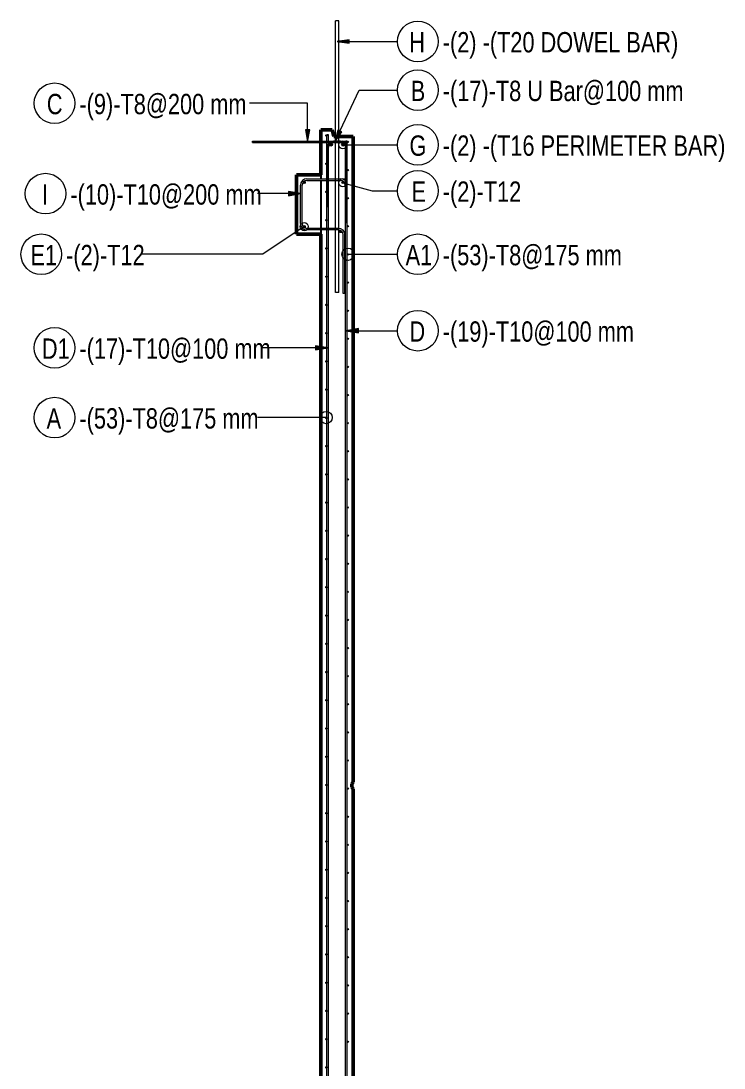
# Model space of a CAD drawing. Header units: millimetres. Extents: x -7141 to 5307, y -2677 to 10424.
# Drawn here: x 983 to 5307, y 1933 to 8370 of the extents above; entities that cross this region are included whole.
import ezdxf

# ---------------------------------------------------------------- set-up
doc = ezdxf.new("R2010")
doc.units = ezdxf.units.MM
for name, color, linetype, lineweight in [('A-WALL', 113, 'Continuous', 25), ('S-BEAM', 12, 'Continuous', 18), ('S-RBAR', 171, 'Continuous', 18), ('S-RBAR-IDEN', 171, 'Continuous', 9)]:
    doc.layers.add(name, color=color, linetype=linetype, lineweight=lineweight)
doc.styles.add('Nirmala UI Semilight', font='NirmalaS.ttf', dxfattribs={"width": 0.8, "height": 125})

# ---------------------------------------------------------------- blocks, each defined once
blk = doc.blocks.new('M_Rebar Tag_rfa MARK - DOT 1 MM-794228-Elevation Right 1')
at = {"layer": 'S-RBAR-IDEN'}
blk.add_circle((18532.4, -1343.3), 125, dxfattribs=at)
blk = doc.blocks.new('M_Rebar Tag_rfa Dimension - ARROW-793927-Elevation Right 1')
at = {"layer": 'S-RBAR-IDEN'}
blk.add_circle((18532.4, -1674.6), 125, dxfattribs=at)
blk = doc.blocks.new('M_Rebar Tag_rfa MARK - ARROW-794226-Elevation Right 1')
at = {"layer": 'S-RBAR-IDEN'}
blk.add_circle((18532.4, 8244), 125, dxfattribs=at)
blk = doc.blocks.new('M_Rebar Tag_rfa Dimension - DOT 1_5-793931-Elevation Right 1')
at = {"layer": 'S-RBAR-IDEN'}
blk.add_circle((18532.4, 6935.7), 125, dxfattribs=at)
blk = doc.blocks.new('M_Rebar Tag_rfa Dimension - DOT-793929-Elevation Right 1')
at = {"layer": 'S-RBAR-IDEN'}
blk.add_circle((16216.4, 6935.7), 125, dxfattribs=at)

msp = doc.modelspace()

# ---------------------------------------------------------------- hatches: boundary and pattern name
at = {"layer": 'S-RBAR'}
for points in [[(2861.2, 7662), (2865.2, 7666), (2861.2, 7670), (2857.2, 7666)], [(2893.8, 7601.7), (2899.4, 7609.3), (2893.8, 7616.9), (2884.9, 7614), (2884.9, 7604.6)], [(2966, 7601.7), (2971.5, 7609.3), (2966, 7616.9), (2957.1, 7614), (2957.1, 7604.6)], [(2993.2, 7622), (2997.2, 7626), (2993.2, 7630), (2989.2, 7626), (2991.8, 7623.4)], [(2861.2, 7488.4), (2865.2, 7492.4), (2861.2, 7496.4), (2857.2, 7492.4)], [(2993.2, 7449.2), (2997.2, 7453.2), (2993.2, 7457.2), (2989.2, 7453.2)], [(2725.9, 7371.6), (2731.9, 7377.6), (2725.9, 7383.6), (2719.9, 7377.6)], [(2963.5, 7371.6), (2969.5, 7377.6), (2963.5, 7383.6), (2957.5, 7377.6)], [(2861.2, 7314.8), (2865.2, 7318.8), (2861.2, 7322.8), (2857.2, 7318.8)], [(2993.2, 7276.3), (2997.2, 7280.3), (2993.2, 7284.3), (2989.2, 7280.3)], [(2861.2, 7141.2), (2865.2, 7145.2), (2861.2, 7149.2), (2857.2, 7145.2)], [(2725.9, 7099.5), (2731.9, 7105.5), (2725.9, 7111.5), (2719.9, 7105.5)], [(2949.5, 7068.8), (2955.5, 7074.8), (2949.5, 7080.8), (2943.5, 7074.8)], [(2993.2, 7103.5), (2997.2, 7107.5), (2993.2, 7111.5), (2989.2, 7107.5)], [(2861.2, 6967.6), (2865.2, 6971.6), (2861.2, 6975.6), (2857.2, 6971.6)], [(2993.2, 6930.7), (2997.2, 6934.7), (2993.2, 6938.7), (2989.2, 6934.7)], [(2861.2, 6794), (2865.2, 6798), (2861.2, 6802), (2857.2, 6798)], [(2993.2, 6757.9), (2997.2, 6761.9), (2993.2, 6765.9), (2989.2, 6761.9)], [(2861.2, 6620.4), (2865.2, 6624.4), (2861.2, 6628.4), (2857.2, 6624.4)], [(2993.2, 6585), (2997.2, 6589), (2993.2, 6593), (2989.2, 6589)], [(2861.2, 6446.8), (2865.2, 6450.8), (2861.2, 6454.8), (2857.2, 6450.8)], [(2993.2, 6412.2), (2997.2, 6416.2), (2993.2, 6420.2), (2989.2, 6416.2)], [(2861.2, 6273.2), (2865.2, 6277.2), (2861.2, 6281.2), (2857.2, 6277.2)], [(2993.2, 6239.4), (2997.2, 6243.4), (2993.2, 6247.4), (2989.2, 6243.4)], [(2861.2, 6099.6), (2865.2, 6103.6), (2861.2, 6107.6), (2857.2, 6103.6)], [(2993.2, 6066.6), (2997.2, 6070.6), (2993.2, 6074.6), (2989.2, 6070.6)], [(2861.2, 5926), (2865.2, 5930), (2861.2, 5934), (2857.2, 5930)], [(2993.2, 5893.7), (2997.2, 5897.7), (2993.2, 5901.7), (2989.2, 5897.7)], [(2861.2, 5752.4), (2865.2, 5756.4), (2861.2, 5760.4), (2857.2, 5756.4)], [(2993.2, 5720.9), (2997.2, 5724.9), (2993.2, 5728.9), (2989.2, 5724.9)], [(2861.2, 5578.8), (2865.2, 5582.8), (2861.2, 5586.8), (2857.2, 5582.8)], [(2993.2, 5548.1), (2997.2, 5552.1), (2993.2, 5556.1), (2989.2, 5552.1)], [(2861.2, 5405.2), (2865.2, 5409.2), (2861.2, 5413.2), (2857.2, 5409.2)], [(2993.2, 5375.2), (2997.2, 5379.2), (2993.2, 5383.2), (2989.2, 5379.2)], [(2861.2, 5231.7), (2865.2, 5235.7), (2861.2, 5239.7), (2857.2, 5235.7)], [(2993.2, 5202.4), (2997.2, 5206.4), (2993.2, 5210.4), (2989.2, 5206.4)], [(2861.2, 5058.1), (2865.2, 5062.1), (2861.2, 5066.1), (2857.2, 5062.1)], [(2993.2, 5029.6), (2997.2, 5033.6), (2993.2, 5037.6), (2989.2, 5033.6)], [(2861.2, 4884.5), (2865.2, 4888.5), (2861.2, 4892.5), (2857.2, 4888.5)], [(2993.2, 4856.8), (2997.2, 4860.8), (2993.2, 4864.8), (2989.2, 4860.8)], [(2861.2, 4710.9), (2865.2, 4714.9), (2861.2, 4718.9), (2857.2, 4714.9)], [(2993.2, 4683.9), (2997.2, 4687.9), (2993.2, 4691.9), (2989.2, 4687.9)], [(2861.2, 4537.3), (2865.2, 4541.3), (2861.2, 4545.3), (2857.2, 4541.3)], [(2993.2, 4511.1), (2997.2, 4515.1), (2993.2, 4519.1), (2989.2, 4515.1)], [(2861.2, 4363.7), (2865.2, 4367.7), (2861.2, 4371.7), (2857.2, 4367.7)], [(2993.2, 4338.3), (2997.2, 4342.3), (2993.2, 4346.3), (2989.2, 4342.3)], [(2861.2, 4190.1), (2865.2, 4194.1), (2861.2, 4198.1), (2857.2, 4194.1)], [(2993.2, 4165.5), (2997.2, 4169.5), (2993.2, 4173.5), (2989.2, 4169.5)], [(2861.2, 4016.5), (2865.2, 4020.5), (2861.2, 4024.5), (2857.2, 4020.5)], [(2993.2, 3992.6), (2997.2, 3996.6), (2993.2, 4000.6), (2989.2, 3996.6)], [(2861.2, 3842.9), (2865.2, 3846.9), (2861.2, 3850.9), (2857.2, 3846.9)], [(2993.2, 3819.8), (2997.2, 3823.8), (2993.2, 3827.8), (2989.2, 3823.8)], [(2861.2, 3669.3), (2865.2, 3673.3), (2861.2, 3677.3), (2857.2, 3673.3)], [(2993.2, 3647), (2997.2, 3651), (2993.2, 3655), (2989.2, 3651)], [(2861.2, 3495.7), (2865.2, 3499.7), (2861.2, 3503.7), (2857.2, 3499.7)], [(2993.2, 3474.2), (2997.2, 3478.2), (2993.2, 3482.2), (2989.2, 3478.2)], [(2861.2, 3322.1), (2865.2, 3326.1), (2861.2, 3330.1), (2857.2, 3326.1)], [(2993.2, 3301.3), (2997.2, 3305.3), (2993.2, 3309.3), (2989.2, 3305.3)], [(2861.2, 3148.5), (2865.2, 3152.5), (2861.2, 3156.5), (2857.2, 3152.5)], [(2993.2, 3128.5), (2997.2, 3132.5), (2993.2, 3136.5), (2989.2, 3132.5)], [(2861.2, 2974.9), (2865.2, 2978.9), (2861.2, 2982.9), (2857.2, 2978.9)], [(2993.2, 2955.7), (2997.2, 2959.7), (2993.2, 2963.7), (2989.2, 2959.7)], [(2861.2, 2801.3), (2865.2, 2805.3), (2861.2, 2809.3), (2857.2, 2805.3)], [(2993.2, 2782.8), (2997.2, 2786.8), (2993.2, 2790.8), (2989.2, 2786.8)], [(2861.2, 2627.7), (2865.2, 2631.7), (2861.2, 2635.7), (2857.2, 2631.7)], [(2993.2, 2610), (2997.2, 2614), (2993.2, 2618), (2989.2, 2614)], [(2861.2, 2454.1), (2865.2, 2458.1), (2861.2, 2462.1), (2857.2, 2458.1)], [(2993.2, 2437.2), (2997.2, 2441.2), (2993.2, 2445.2), (2989.2, 2441.2)], [(2861.2, 2280.5), (2865.2, 2284.5), (2861.2, 2288.5), (2857.2, 2284.5)], [(2993.2, 2264.4), (2997.2, 2268.4), (2993.2, 2272.4), (2989.2, 2268.4)], [(2861.2, 2106.9), (2865.2, 2110.9), (2861.2, 2114.9), (2857.2, 2110.9)], [(2993.2, 2091.5), (2997.2, 2095.5), (2993.2, 2099.5), (2989.2, 2095.5)], [(2861.2, 1933.3), (2865.2, 1937.3), (2861.2, 1941.3), (2857.2, 1937.3)]]:
    msp.add_hatch(color=256, dxfattribs=at).paths.add_polyline_path(points)
h = msp.add_hatch(color=256, dxfattribs=at)
edge = h.paths.add_edge_path()
edge.add_arc((2861.2, 7666), 4, 0, 360)
h = msp.add_hatch(color=256, dxfattribs=at)
edge = h.paths.add_edge_path()
edge.add_arc((2891.4, 7609.3), 8, 0, 360)
h = msp.add_hatch(color=256, dxfattribs=at)
edge = h.paths.add_edge_path()
edge.add_arc((2963.5, 7609.3), 8, 0, 360)
h = msp.add_hatch(color=256, dxfattribs=at)
edge = h.paths.add_edge_path()
edge.add_arc((2993.2, 7626), 4, 0, 360)
h = msp.add_hatch(color=256, dxfattribs=at)
edge = h.paths.add_edge_path()
edge.add_arc((2861.2, 7492.4), 4, 0, 360)
h = msp.add_hatch(color=256, dxfattribs=at)
edge = h.paths.add_edge_path()
edge.add_arc((2993.2, 7453.2), 4, 0, 360)
h = msp.add_hatch(color=256, dxfattribs=at)
edge = h.paths.add_edge_path()
edge.add_arc((2725.9, 7377.6), 6, 0, 360)
h = msp.add_hatch(color=256, dxfattribs=at)
edge = h.paths.add_edge_path()
edge.add_arc((2963.5, 7377.6), 6, 0, 360)
h = msp.add_hatch(color=256, dxfattribs=at)
edge = h.paths.add_edge_path()
edge.add_arc((2861.2, 7318.8), 4, 0, 360)
h = msp.add_hatch(color=256, dxfattribs=at)
edge = h.paths.add_edge_path()
edge.add_arc((2993.2, 7280.3), 4, 0, 360)
h = msp.add_hatch(color=256, dxfattribs=at)
edge = h.paths.add_edge_path()
edge.add_arc((2861.2, 7145.2), 4, 0, 360)
h = msp.add_hatch(color=256, dxfattribs=at)
edge = h.paths.add_edge_path()
edge.add_arc((2725.9, 7105.5), 6, 0, 360)
h = msp.add_hatch(color=256, dxfattribs=at)
edge = h.paths.add_edge_path()
edge.add_arc((2949.5, 7074.8), 6, 0, 360)
h = msp.add_hatch(color=256, dxfattribs=at)
edge = h.paths.add_edge_path()
edge.add_arc((2993.2, 7107.5), 4, 0, 360)
h = msp.add_hatch(color=256, dxfattribs=at)
edge = h.paths.add_edge_path()
edge.add_arc((2861.2, 6971.6), 4, 0, 360)
h = msp.add_hatch(color=256, dxfattribs=at)
edge = h.paths.add_edge_path()
edge.add_arc((2993.2, 6934.7), 4, 0, 360)
h = msp.add_hatch(color=256, dxfattribs=at)
edge = h.paths.add_edge_path()
edge.add_arc((2861.2, 6798), 4, 0, 360)
h = msp.add_hatch(color=256, dxfattribs=at)
edge = h.paths.add_edge_path()
edge.add_arc((2993.2, 6761.9), 4, 0, 360)
h = msp.add_hatch(color=256, dxfattribs=at)
edge = h.paths.add_edge_path()
edge.add_arc((2861.2, 6624.4), 4, 0, 360)
h = msp.add_hatch(color=256, dxfattribs=at)
edge = h.paths.add_edge_path()
edge.add_arc((2993.2, 6589), 4, 0, 360)
h = msp.add_hatch(color=256, dxfattribs=at)
edge = h.paths.add_edge_path()
edge.add_arc((2861.2, 6450.8), 4, 0, 360)
h = msp.add_hatch(color=256, dxfattribs=at)
edge = h.paths.add_edge_path()
edge.add_arc((2993.2, 6416.2), 4, 0, 360)
h = msp.add_hatch(color=256, dxfattribs=at)
edge = h.paths.add_edge_path()
edge.add_arc((2861.2, 6277.2), 4, 0, 360)
h = msp.add_hatch(color=256, dxfattribs=at)
edge = h.paths.add_edge_path()
edge.add_arc((2993.2, 6243.4), 4, 0, 360)
h = msp.add_hatch(color=256, dxfattribs=at)
edge = h.paths.add_edge_path()
edge.add_arc((2861.2, 6103.6), 4, 0, 360)
h = msp.add_hatch(color=256, dxfattribs=at)
edge = h.paths.add_edge_path()
edge.add_arc((2993.2, 6070.6), 4, 0, 360)
h = msp.add_hatch(color=256, dxfattribs=at)
edge = h.paths.add_edge_path()
edge.add_arc((2861.2, 5930), 4, 0, 360)
h = msp.add_hatch(color=256, dxfattribs=at)
edge = h.paths.add_edge_path()
edge.add_arc((2993.2, 5897.7), 4, 0, 360)
h = msp.add_hatch(color=256, dxfattribs=at)
edge = h.paths.add_edge_path()
edge.add_arc((2861.2, 5756.4), 4, 0, 360)
h = msp.add_hatch(color=256, dxfattribs=at)
edge = h.paths.add_edge_path()
edge.add_arc((2993.2, 5724.9), 4, 0, 360)
h = msp.add_hatch(color=256, dxfattribs=at)
edge = h.paths.add_edge_path()
edge.add_arc((2861.2, 5582.8), 4, 0, 360)
h = msp.add_hatch(color=256, dxfattribs=at)
edge = h.paths.add_edge_path()
edge.add_arc((2993.2, 5552.1), 4, 0, 360)
h = msp.add_hatch(color=256, dxfattribs=at)
edge = h.paths.add_edge_path()
edge.add_arc((2861.2, 5409.2), 4, 0, 360)
h = msp.add_hatch(color=256, dxfattribs=at)
edge = h.paths.add_edge_path()
edge.add_arc((2993.2, 5379.2), 4, 0, 360)
h = msp.add_hatch(color=256, dxfattribs=at)
edge = h.paths.add_edge_path()
edge.add_arc((2861.2, 5235.7), 4, 0, 360)
h = msp.add_hatch(color=256, dxfattribs=at)
edge = h.paths.add_edge_path()
edge.add_arc((2993.2, 5206.4), 4, 0, 360)
h = msp.add_hatch(color=256, dxfattribs=at)
edge = h.paths.add_edge_path()
edge.add_arc((2861.2, 5062.1), 4, 0, 360)
h = msp.add_hatch(color=256, dxfattribs=at)
edge = h.paths.add_edge_path()
edge.add_arc((2993.2, 5033.6), 4, 0, 360)
h = msp.add_hatch(color=256, dxfattribs=at)
edge = h.paths.add_edge_path()
edge.add_arc((2861.2, 4888.5), 4, 0, 360)
h = msp.add_hatch(color=256, dxfattribs=at)
edge = h.paths.add_edge_path()
edge.add_arc((2993.2, 4860.8), 4, 0, 360)
h = msp.add_hatch(color=256, dxfattribs=at)
edge = h.paths.add_edge_path()
edge.add_arc((2861.2, 4714.9), 4, 0, 360)
h = msp.add_hatch(color=256, dxfattribs=at)
edge = h.paths.add_edge_path()
edge.add_arc((2993.2, 4687.9), 4, 0, 360)
h = msp.add_hatch(color=256, dxfattribs=at)
edge = h.paths.add_edge_path()
edge.add_arc((2861.2, 4541.3), 4, 0, 360)
h = msp.add_hatch(color=256, dxfattribs=at)
edge = h.paths.add_edge_path()
edge.add_arc((2993.2, 4515.1), 4, 0, 360)
h = msp.add_hatch(color=256, dxfattribs=at)
edge = h.paths.add_edge_path()
edge.add_arc((2861.2, 4367.7), 4, 0, 360)
h = msp.add_hatch(color=256, dxfattribs=at)
edge = h.paths.add_edge_path()
edge.add_arc((2993.2, 4342.3), 4, 0, 360)
h = msp.add_hatch(color=256, dxfattribs=at)
edge = h.paths.add_edge_path()
edge.add_arc((2861.2, 4194.1), 4, 0, 360)
h = msp.add_hatch(color=256, dxfattribs=at)
edge = h.paths.add_edge_path()
edge.add_arc((2993.2, 4169.5), 4, 0, 360)
h = msp.add_hatch(color=256, dxfattribs=at)
edge = h.paths.add_edge_path()
edge.add_arc((2861.2, 4020.5), 4, 0, 360)
h = msp.add_hatch(color=256, dxfattribs=at)
edge = h.paths.add_edge_path()
edge.add_arc((2993.2, 3996.6), 4, 0, 360)
h = msp.add_hatch(color=256, dxfattribs=at)
edge = h.paths.add_edge_path()
edge.add_arc((2861.2, 3846.9), 4, 0, 360)
h = msp.add_hatch(color=256, dxfattribs=at)
edge = h.paths.add_edge_path()
edge.add_arc((2993.2, 3823.8), 4, 0, 360)
h = msp.add_hatch(color=256, dxfattribs=at)
edge = h.paths.add_edge_path()
edge.add_arc((2861.2, 3673.3), 4, 0, 360)
h = msp.add_hatch(color=256, dxfattribs=at)
edge = h.paths.add_edge_path()
edge.add_arc((2993.2, 3651), 4, 0, 360)
h = msp.add_hatch(color=256, dxfattribs=at)
edge = h.paths.add_edge_path()
edge.add_arc((2861.2, 3499.7), 4, 0, 360)
h = msp.add_hatch(color=256, dxfattribs=at)
edge = h.paths.add_edge_path()
edge.add_arc((2993.2, 3478.2), 4, 0, 360)
h = msp.add_hatch(color=256, dxfattribs=at)
edge = h.paths.add_edge_path()
edge.add_arc((2861.2, 3326.1), 4, 0, 360)
h = msp.add_hatch(color=256, dxfattribs=at)
edge = h.paths.add_edge_path()
edge.add_arc((2993.2, 3305.3), 4, 0, 360)
h = msp.add_hatch(color=256, dxfattribs=at)
edge = h.paths.add_edge_path()
edge.add_arc((2861.2, 3152.5), 4, 0, 360)
h = msp.add_hatch(color=256, dxfattribs=at)
edge = h.paths.add_edge_path()
edge.add_arc((2993.2, 3132.5), 4, 0, 360)
h = msp.add_hatch(color=256, dxfattribs=at)
edge = h.paths.add_edge_path()
edge.add_arc((2861.2, 2978.9), 4, 0, 360)
h = msp.add_hatch(color=256, dxfattribs=at)
edge = h.paths.add_edge_path()
edge.add_arc((2993.2, 2959.7), 4, 0, 360)
h = msp.add_hatch(color=256, dxfattribs=at)
edge = h.paths.add_edge_path()
edge.add_arc((2861.2, 2805.3), 4, 0, 360)
h = msp.add_hatch(color=256, dxfattribs=at)
edge = h.paths.add_edge_path()
edge.add_arc((2993.2, 2786.8), 4, 0, 360)
h = msp.add_hatch(color=256, dxfattribs=at)
edge = h.paths.add_edge_path()
edge.add_arc((2861.2, 2631.7), 4, 0, 360)
h = msp.add_hatch(color=256, dxfattribs=at)
edge = h.paths.add_edge_path()
edge.add_arc((2993.2, 2614), 4, 0, 360)
h = msp.add_hatch(color=256, dxfattribs=at)
edge = h.paths.add_edge_path()
edge.add_arc((2861.2, 2458.1), 4, 0, 360)
h = msp.add_hatch(color=256, dxfattribs=at)
edge = h.paths.add_edge_path()
edge.add_arc((2993.2, 2441.2), 4, 0, 360)
h = msp.add_hatch(color=256, dxfattribs=at)
edge = h.paths.add_edge_path()
edge.add_arc((2861.2, 2284.5), 4, 0, 360)
h = msp.add_hatch(color=256, dxfattribs=at)
edge = h.paths.add_edge_path()
edge.add_arc((2993.2, 2268.4), 4, 0, 360)
h = msp.add_hatch(color=256, dxfattribs=at)
edge = h.paths.add_edge_path()
edge.add_arc((2861.2, 2110.9), 4, 0, 360)
h = msp.add_hatch(color=256, dxfattribs=at)
edge = h.paths.add_edge_path()
edge.add_arc((2993.2, 2095.5), 4, 0, 360)
h = msp.add_hatch(color=256, dxfattribs=at)
edge = h.paths.add_edge_path()
edge.add_arc((2861.2, 1937.3), 4, 0, 360)
at = {"layer": 'S-RBAR-IDEN'}
for points in [[(2927.2, 8244), (3002.2, 8234.1), (3002.2, 8253.9)], [(2746.2, 7626), (2759.4, 7701), (2733, 7701)], [(2912.7, 7626), (2956.8, 7688.1), (2932.9, 7699.4)], [(2702.9, 7308.3), (2627.9, 7321.6), (2627.9, 7295.1)], [(2984.2, 6465.7), (3059.2, 6452.5), (3059.2, 6478.9)], [(2870.2, 6360.6), (2795.2, 6373.8), (2795.2, 6347.4)]]:
    msp.add_hatch(color=256, dxfattribs=at).paths.add_polyline_path(points)

# ---------------------------------------------------------------- linework, layer by layer
at = {"layer": 'A-WALL', "lineweight": 50}
for p, q in [((2897.3, 7700), (2827.2, 7700)), ((2827.2, 7700), (2827.2, 7630)), ((2907.3, 7660), (2897.3, 7700)), ((2917.2, 7660), (2907.3, 7660)), ((3027.2, 7660), (2937.2, 7660)), ((3027.2, 3690), (3027.2, 7660)), ((2827.2, 7622), (2827.2, 7425)), ((2827.2, 7060), (2827.2, -1395)), ((3017.2, 3680), (3027.2, 3690)), ((3017.2, 3660), (3017.2, 3680)), ((3027.2, 3650), (3017.2, 3660)), ((3027.2, -1395), (3027.2, 3650))]:
    msp.add_line(p, q, dxfattribs=at)
at = {"layer": 'A-WALL'}
for p, q in [((2827.2, 7425), (2827.2, 7400)), ((2827.2, 7390), (2827.2, 7095)), ((2827.2, 7085), (2827.2, 7060))]:
    msp.add_line(p, q, dxfattribs=at)
at = {"layer": 'S-BEAM', "lineweight": 50}
for p, q in [((2677.2, 7425), (2677.2, 7060)), ((2827.2, 7425), (2677.2, 7425)), ((2677.2, 7060), (2827.2, 7060))]:
    msp.add_line(p, q, dxfattribs=at)
at = {"layer": 'S-BEAM'}
for p, q in [((2827.2, 7400), (2827.2, 7425)), ((2827.2, 7095), (2827.2, 7390)), ((2827.2, 7060), (2827.2, 7085))]:
    msp.add_line(p, q, dxfattribs=at)
at = {"layer": 'S-RBAR'}
for p, q in [((2937.2, 8370), (2917.2, 8370)), ((2917.2, 6700), (2917.2, 8370)), ((2937.2, 6700), (2937.2, 8370)), ((2861.2, 7670), (2857.2, 7666)), ((2857.2, 7666), (2861.2, 7662)), ((2865.2, 7666), (2861.2, 7670)), ((2861.2, 7662), (2865.2, 7666)), ((2875.2, 7669.9), (2865.2, 7669.9)), ((2865.2, -1365), (2865.2, 7669.9)), ((2875.2, -1365), (2875.2, 7669.9)), ((2407.2, 7630), (2963.2, 7630)), ((2407.2, 7622), (2407.2, 7630)), ((2407.2, 7622), (2963.2, 7622)), ((2893.8, 7616.9), (2884.9, 7614)), ((2884.9, 7614), (2884.9, 7604.6)), ((2884.9, 7604.6), (2893.8, 7601.7)), ((2899.4, 7609.3), (2893.8, 7616.9)), ((2893.8, 7601.7), (2899.4, 7609.3)), ((2949.2, 7630), (2905.2, 7630)), ((2949.2, 7622), (2905.2, 7622)), ((2966, 7616.9), (2957.1, 7614)), ((2957.1, 7614), (2957.1, 7604.6)), ((2957.1, 7604.6), (2966, 7601.7)), ((2971.5, 7609.3), (2966, 7616.9)), ((2966, 7601.7), (2971.5, 7609.3)), ((2989.2, 7630), (2979.2, 7630)), ((2979.2, -1365), (2979.2, 7630)), ((2979.2, 7606), (2979.2, 7130)), ((2987.2, 7606), (2987.2, 7130)), ((2989.2, -1365), (2989.2, 7630)), ((2993.2, 7630), (2989.2, 7626)), ((2989.2, 7626), (2991.8, 7623.4)), ((2991.8, 7623.4), (2993.2, 7622)), ((2997.2, 7626), (2993.2, 7630)), ((2993.2, 7622), (2997.2, 7626)), ((2865.2, 7590), (2865.2, 7230)), ((2873.2, 7590), (2873.2, 7230)), ((2981.2, 7230), (2981.2, 7590)), ((2989.2, 7230), (2989.2, 7590)), ((2861.2, 7496.4), (2857.2, 7492.4)), ((2857.2, 7492.4), (2861.2, 7488.4)), ((2865.2, 7492.4), (2861.2, 7496.4)), ((2861.2, 7488.4), (2865.2, 7492.4)), ((2993.2, 7457.2), (2989.2, 7453.2)), ((2989.2, 7453.2), (2993.2, 7449.2)), ((2997.2, 7453.2), (2993.2, 7457.2)), ((2993.2, 7449.2), (2997.2, 7453.2)), ((2702.2, 7125), (2702.2, 7360)), ((2712.2, 7125), (2712.2, 7360)), ((2725.9, 7383.6), (2719.9, 7377.6)), ((2719.9, 7377.6), (2725.9, 7371.6)), ((2731.9, 7377.6), (2725.9, 7383.6)), ((2725.9, 7371.6), (2731.9, 7377.6)), ((2742.2, 7400), (2948, 7400)), ((2742.2, 7390), (2948, 7390)), ((2963.5, 7383.6), (2957.5, 7377.6)), ((2957.5, 7377.6), (2963.5, 7371.6)), ((2969.5, 7377.6), (2963.5, 7383.6)), ((2963.5, 7371.6), (2969.5, 7377.6)), ((2978, 7360), (2978, 6900)), ((2988, 7360), (2988, 6900)), ((2861.2, 7322.8), (2857.2, 7318.8)), ((2857.2, 7318.8), (2861.2, 7314.8)), ((2865.2, 7318.8), (2861.2, 7322.8)), ((2861.2, 7314.8), (2865.2, 7318.8)), ((2993.2, 7284.3), (2989.2, 7280.3)), ((2989.2, 7280.3), (2993.2, 7276.3)), ((2997.2, 7280.3), (2993.2, 7284.3)), ((2993.2, 7276.3), (2997.2, 7280.3)), ((2865.2, 7230), (2873.2, 7230)), ((2989.2, 7230), (2981.2, 7230)), ((2861.2, 7149.2), (2857.2, 7145.2)), ((2857.2, 7145.2), (2861.2, 7141.2)), ((2865.2, 7145.2), (2861.2, 7149.2)), ((2861.2, 7141.2), (2865.2, 7145.2)), ((2725.9, 7111.5), (2719.9, 7105.5)), ((2719.9, 7105.5), (2725.9, 7099.5)), ((2731.9, 7105.5), (2725.9, 7111.5)), ((2725.9, 7099.5), (2731.9, 7105.5)), ((2935.6, 7095), (2742.2, 7095)), ((2935.6, 7085), (2742.2, 7085)), ((2949.5, 7080.8), (2943.5, 7074.8)), ((2955.5, 7074.8), (2949.5, 7080.8)), ((2979.2, 7130), (2987.2, 7130)), ((2993.2, 7111.5), (2989.2, 7107.5)), ((2989.2, 7107.5), (2993.2, 7103.5)), ((2997.2, 7107.5), (2993.2, 7111.5)), ((2993.2, 7103.5), (2997.2, 7107.5)), ((2943.5, 7074.8), (2949.5, 7068.8)), ((2949.5, 7068.8), (2955.5, 7074.8)), ((2965.6, 6695), (2965.6, 7055)), ((2975.6, 6695), (2975.6, 7055)), ((2861.2, 6975.6), (2857.2, 6971.6)), ((2857.2, 6971.6), (2861.2, 6967.6)), ((2865.2, 6971.6), (2861.2, 6975.6)), ((2861.2, 6967.6), (2865.2, 6971.6)), ((2978, 6900), (2988, 6900)), ((2993.2, 6938.7), (2989.2, 6934.7)), ((2989.2, 6934.7), (2993.2, 6930.7)), ((2997.2, 6934.7), (2993.2, 6938.7)), ((2993.2, 6930.7), (2997.2, 6934.7)), ((2861.2, 6802), (2857.2, 6798)), ((2857.2, 6798), (2861.2, 6794)), ((2865.2, 6798), (2861.2, 6802)), ((2861.2, 6794), (2865.2, 6798)), ((2993.2, 6765.9), (2989.2, 6761.9)), ((2989.2, 6761.9), (2993.2, 6757.9)), ((2997.2, 6761.9), (2993.2, 6765.9)), ((2993.2, 6757.9), (2997.2, 6761.9)), ((2937.2, 6700), (2917.2, 6700)), ((2975.6, 6695), (2965.6, 6695)), ((2861.2, 6628.4), (2857.2, 6624.4)), ((2857.2, 6624.4), (2861.2, 6620.4)), ((2865.2, 6624.4), (2861.2, 6628.4)), ((2861.2, 6620.4), (2865.2, 6624.4)), ((2993.2, 6593), (2989.2, 6589)), ((2989.2, 6589), (2993.2, 6585)), ((2997.2, 6589), (2993.2, 6593)), ((2993.2, 6585), (2997.2, 6589)), ((2861.2, 6454.8), (2857.2, 6450.8)), ((2857.2, 6450.8), (2861.2, 6446.8)), ((2865.2, 6450.8), (2861.2, 6454.8)), ((2861.2, 6446.8), (2865.2, 6450.8)), ((2993.2, 6420.2), (2989.2, 6416.2)), ((2989.2, 6416.2), (2993.2, 6412.2)), ((2997.2, 6416.2), (2993.2, 6420.2)), ((2993.2, 6412.2), (2997.2, 6416.2)), ((2861.2, 6281.2), (2857.2, 6277.2)), ((2857.2, 6277.2), (2861.2, 6273.2)), ((2865.2, 6277.2), (2861.2, 6281.2)), ((2861.2, 6273.2), (2865.2, 6277.2)), ((2993.2, 6247.4), (2989.2, 6243.4)), ((2997.2, 6243.4), (2993.2, 6247.4)), ((2989.2, 6243.4), (2993.2, 6239.4)), ((2993.2, 6239.4), (2997.2, 6243.4)), ((2861.2, 6107.6), (2857.2, 6103.6)), ((2857.2, 6103.6), (2861.2, 6099.6)), ((2865.2, 6103.6), (2861.2, 6107.6)), ((2861.2, 6099.6), (2865.2, 6103.6)), ((2993.2, 6074.6), (2989.2, 6070.6)), ((2989.2, 6070.6), (2993.2, 6066.6)), ((2997.2, 6070.6), (2993.2, 6074.6)), ((2993.2, 6066.6), (2997.2, 6070.6)), ((2861.2, 5934), (2857.2, 5930)), ((2857.2, 5930), (2861.2, 5926)), ((2865.2, 5930), (2861.2, 5934)), ((2861.2, 5926), (2865.2, 5930)), ((2993.2, 5901.7), (2989.2, 5897.7)), ((2989.2, 5897.7), (2993.2, 5893.7)), ((2997.2, 5897.7), (2993.2, 5901.7)), ((2993.2, 5893.7), (2997.2, 5897.7)), ((2861.2, 5760.4), (2857.2, 5756.4)), ((2857.2, 5756.4), (2861.2, 5752.4)), ((2865.2, 5756.4), (2861.2, 5760.4)), ((2861.2, 5752.4), (2865.2, 5756.4)), ((2993.2, 5728.9), (2989.2, 5724.9)), ((2997.2, 5724.9), (2993.2, 5728.9)), ((2989.2, 5724.9), (2993.2, 5720.9)), ((2993.2, 5720.9), (2997.2, 5724.9)), ((2861.2, 5586.8), (2857.2, 5582.8)), ((2857.2, 5582.8), (2861.2, 5578.8)), ((2865.2, 5582.8), (2861.2, 5586.8)), ((2861.2, 5578.8), (2865.2, 5582.8)), ((2993.2, 5556.1), (2989.2, 5552.1)), ((2989.2, 5552.1), (2993.2, 5548.1)), ((2997.2, 5552.1), (2993.2, 5556.1)), ((2993.2, 5548.1), (2997.2, 5552.1)), ((2861.2, 5413.2), (2857.2, 5409.2)), ((2857.2, 5409.2), (2861.2, 5405.2)), ((2865.2, 5409.2), (2861.2, 5413.2)), ((2861.2, 5405.2), (2865.2, 5409.2)), ((2993.2, 5383.2), (2989.2, 5379.2)), ((2989.2, 5379.2), (2993.2, 5375.2)), ((2997.2, 5379.2), (2993.2, 5383.2)), ((2993.2, 5375.2), (2997.2, 5379.2)), ((2861.2, 5239.7), (2857.2, 5235.7)), ((2857.2, 5235.7), (2861.2, 5231.7)), ((2865.2, 5235.7), (2861.2, 5239.7)), ((2861.2, 5231.7), (2865.2, 5235.7)), ((2993.2, 5210.4), (2989.2, 5206.4)), ((2989.2, 5206.4), (2993.2, 5202.4)), ((2997.2, 5206.4), (2993.2, 5210.4)), ((2993.2, 5202.4), (2997.2, 5206.4)), ((2861.2, 5066.1), (2857.2, 5062.1)), ((2857.2, 5062.1), (2861.2, 5058.1)), ((2865.2, 5062.1), (2861.2, 5066.1)), ((2861.2, 5058.1), (2865.2, 5062.1)), ((2993.2, 5037.6), (2989.2, 5033.6)), ((2989.2, 5033.6), (2993.2, 5029.6)), ((2997.2, 5033.6), (2993.2, 5037.6)), ((2993.2, 5029.6), (2997.2, 5033.6)), ((2861.2, 4892.5), (2857.2, 4888.5)), ((2865.2, 4888.5), (2861.2, 4892.5)), ((2857.2, 4888.5), (2861.2, 4884.5)), ((2861.2, 4884.5), (2865.2, 4888.5)), ((2993.2, 4864.8), (2989.2, 4860.8)), ((2989.2, 4860.8), (2993.2, 4856.8)), ((2997.2, 4860.8), (2993.2, 4864.8)), ((2993.2, 4856.8), (2997.2, 4860.8)), ((2861.2, 4718.9), (2857.2, 4714.9)), ((2857.2, 4714.9), (2861.2, 4710.9)), ((2865.2, 4714.9), (2861.2, 4718.9)), ((2861.2, 4710.9), (2865.2, 4714.9)), ((2993.2, 4691.9), (2989.2, 4687.9)), ((2989.2, 4687.9), (2993.2, 4683.9)), ((2997.2, 4687.9), (2993.2, 4691.9)), ((2993.2, 4683.9), (2997.2, 4687.9)), ((2861.2, 4545.3), (2857.2, 4541.3)), ((2857.2, 4541.3), (2861.2, 4537.3)), ((2865.2, 4541.3), (2861.2, 4545.3)), ((2861.2, 4537.3), (2865.2, 4541.3)), ((2993.2, 4519.1), (2989.2, 4515.1)), ((2989.2, 4515.1), (2993.2, 4511.1)), ((2997.2, 4515.1), (2993.2, 4519.1)), ((2993.2, 4511.1), (2997.2, 4515.1)), ((2861.2, 4371.7), (2857.2, 4367.7)), ((2857.2, 4367.7), (2861.2, 4363.7)), ((2865.2, 4367.7), (2861.2, 4371.7)), ((2861.2, 4363.7), (2865.2, 4367.7)), ((2993.2, 4346.3), (2989.2, 4342.3)), ((2989.2, 4342.3), (2993.2, 4338.3)), ((2997.2, 4342.3), (2993.2, 4346.3)), ((2993.2, 4338.3), (2997.2, 4342.3)), ((2861.2, 4198.1), (2857.2, 4194.1)), ((2857.2, 4194.1), (2861.2, 4190.1)), ((2865.2, 4194.1), (2861.2, 4198.1)), ((2861.2, 4190.1), (2865.2, 4194.1)), ((2993.2, 4173.5), (2989.2, 4169.5)), ((2989.2, 4169.5), (2993.2, 4165.5)), ((2997.2, 4169.5), (2993.2, 4173.5)), ((2993.2, 4165.5), (2997.2, 4169.5)), ((2861.2, 4024.5), (2857.2, 4020.5)), ((2857.2, 4020.5), (2861.2, 4016.5)), ((2865.2, 4020.5), (2861.2, 4024.5)), ((2861.2, 4016.5), (2865.2, 4020.5)), ((2993.2, 4000.6), (2989.2, 3996.6)), ((2989.2, 3996.6), (2993.2, 3992.6)), ((2997.2, 3996.6), (2993.2, 4000.6)), ((2993.2, 3992.6), (2997.2, 3996.6)), ((2861.2, 3850.9), (2857.2, 3846.9)), ((2857.2, 3846.9), (2861.2, 3842.9)), ((2865.2, 3846.9), (2861.2, 3850.9)), ((2861.2, 3842.9), (2865.2, 3846.9)), ((2993.2, 3827.8), (2989.2, 3823.8)), ((2989.2, 3823.8), (2993.2, 3819.8)), ((2997.2, 3823.8), (2993.2, 3827.8)), ((2993.2, 3819.8), (2997.2, 3823.8)), ((2861.2, 3677.3), (2857.2, 3673.3)), ((2857.2, 3673.3), (2861.2, 3669.3)), ((2865.2, 3673.3), (2861.2, 3677.3)), ((2861.2, 3669.3), (2865.2, 3673.3)), ((2993.2, 3655), (2989.2, 3651)), ((2989.2, 3651), (2993.2, 3647)), ((2997.2, 3651), (2993.2, 3655)), ((2993.2, 3647), (2997.2, 3651)), ((2861.2, 3503.7), (2857.2, 3499.7)), ((2857.2, 3499.7), (2861.2, 3495.7)), ((2865.2, 3499.7), (2861.2, 3503.7)), ((2861.2, 3495.7), (2865.2, 3499.7)), ((2993.2, 3482.2), (2989.2, 3478.2)), ((2989.2, 3478.2), (2993.2, 3474.2)), ((2997.2, 3478.2), (2993.2, 3482.2)), ((2993.2, 3474.2), (2997.2, 3478.2)), ((2861.2, 3330.1), (2857.2, 3326.1)), ((2857.2, 3326.1), (2861.2, 3322.1)), ((2865.2, 3326.1), (2861.2, 3330.1)), ((2861.2, 3322.1), (2865.2, 3326.1)), ((2993.2, 3309.3), (2989.2, 3305.3)), ((2989.2, 3305.3), (2993.2, 3301.3)), ((2997.2, 3305.3), (2993.2, 3309.3)), ((2993.2, 3301.3), (2997.2, 3305.3)), ((2861.2, 3156.5), (2857.2, 3152.5)), ((2865.2, 3152.5), (2861.2, 3156.5)), ((2857.2, 3152.5), (2861.2, 3148.5)), ((2861.2, 3148.5), (2865.2, 3152.5)), ((2993.2, 3136.5), (2989.2, 3132.5)), ((2989.2, 3132.5), (2993.2, 3128.5)), ((2997.2, 3132.5), (2993.2, 3136.5)), ((2993.2, 3128.5), (2997.2, 3132.5)), ((2861.2, 2982.9), (2857.2, 2978.9)), ((2857.2, 2978.9), (2861.2, 2974.9)), ((2865.2, 2978.9), (2861.2, 2982.9)), ((2861.2, 2974.9), (2865.2, 2978.9)), ((2993.2, 2963.7), (2989.2, 2959.7)), ((2997.2, 2959.7), (2993.2, 2963.7)), ((2989.2, 2959.7), (2993.2, 2955.7)), ((2993.2, 2955.7), (2997.2, 2959.7)), ((2861.2, 2809.3), (2857.2, 2805.3)), ((2857.2, 2805.3), (2861.2, 2801.3)), ((2865.2, 2805.3), (2861.2, 2809.3)), ((2861.2, 2801.3), (2865.2, 2805.3)), ((2993.2, 2790.8), (2989.2, 2786.8)), ((2989.2, 2786.8), (2993.2, 2782.8)), ((2997.2, 2786.8), (2993.2, 2790.8)), ((2993.2, 2782.8), (2997.2, 2786.8)), ((2861.2, 2635.7), (2857.2, 2631.7)), ((2857.2, 2631.7), (2861.2, 2627.7)), ((2865.2, 2631.7), (2861.2, 2635.7)), ((2861.2, 2627.7), (2865.2, 2631.7)), ((2993.2, 2618), (2989.2, 2614)), ((2989.2, 2614), (2993.2, 2610)), ((2997.2, 2614), (2993.2, 2618)), ((2993.2, 2610), (2997.2, 2614)), ((2861.2, 2462.1), (2857.2, 2458.1)), ((2857.2, 2458.1), (2861.2, 2454.1)), ((2865.2, 2458.1), (2861.2, 2462.1)), ((2861.2, 2454.1), (2865.2, 2458.1)), ((2993.2, 2445.2), (2989.2, 2441.2)), ((2989.2, 2441.2), (2993.2, 2437.2)), ((2997.2, 2441.2), (2993.2, 2445.2)), ((2993.2, 2437.2), (2997.2, 2441.2)), ((2861.2, 2288.5), (2857.2, 2284.5)), ((2857.2, 2284.5), (2861.2, 2280.5)), ((2865.2, 2284.5), (2861.2, 2288.5)), ((2861.2, 2280.5), (2865.2, 2284.5)), ((2993.2, 2272.4), (2989.2, 2268.4)), ((2989.2, 2268.4), (2993.2, 2264.4)), ((2997.2, 2268.4), (2993.2, 2272.4)), ((2993.2, 2264.4), (2997.2, 2268.4)), ((2861.2, 2114.9), (2857.2, 2110.9)), ((2857.2, 2110.9), (2861.2, 2106.9)), ((2865.2, 2110.9), (2861.2, 2114.9)), ((2861.2, 2106.9), (2865.2, 2110.9)), ((2993.2, 2099.5), (2989.2, 2095.5)), ((2989.2, 2095.5), (2993.2, 2091.5)), ((2997.2, 2095.5), (2993.2, 2099.5)), ((2993.2, 2091.5), (2997.2, 2095.5)), ((2861.2, 1941.3), (2857.2, 1937.3)), ((2857.2, 1937.3), (2861.2, 1933.3)), ((2865.2, 1937.3), (2861.2, 1941.3)), ((2861.2, 1933.3), (2865.2, 1937.3))]:
    msp.add_line(p, q, dxfattribs=at)
for centre, radius in [((2861.2, 7666), 4), ((2891.4, 7609.3), 8), ((2963.5, 7609.3), 8), ((2993.2, 7626), 4), ((2861.2, 7492.4), 4), ((2993.2, 7453.2), 4), ((2725.9, 7377.6), 6), ((2963.5, 7377.6), 6), ((2861.2, 7318.8), 4), ((2993.2, 7280.3), 4), ((2861.2, 7145.2), 4), ((2725.9, 7105.5), 6), ((2949.5, 7074.8), 6), ((2993.2, 7107.5), 4), ((2861.2, 6971.6), 4), ((2993.2, 6934.7), 4), ((2861.2, 6798), 4), ((2993.2, 6761.9), 4), ((2861.2, 6624.4), 4), ((2993.2, 6589), 4), ((2861.2, 6450.8), 4), ((2993.2, 6416.2), 4), ((2861.2, 6277.2), 4), ((2993.2, 6243.4), 4), ((2861.2, 6103.6), 4), ((2993.2, 6070.6), 4), ((2861.2, 5930), 4), ((2993.2, 5897.7), 4), ((2861.2, 5756.4), 4), ((2993.2, 5724.9), 4), ((2861.2, 5582.8), 4), ((2993.2, 5552.1), 4), ((2861.2, 5409.2), 4), ((2993.2, 5379.2), 4), ((2861.2, 5235.7), 4), ((2993.2, 5206.4), 4), ((2861.2, 5062.1), 4), ((2993.2, 5033.6), 4), ((2861.2, 4888.5), 4), ((2993.2, 4860.8), 4), ((2861.2, 4714.9), 4), ((2993.2, 4687.9), 4), ((2861.2, 4541.3), 4), ((2993.2, 4515.1), 4), ((2861.2, 4367.7), 4), ((2993.2, 4342.3), 4), ((2861.2, 4194.1), 4), ((2993.2, 4169.5), 4), ((2861.2, 4020.5), 4), ((2993.2, 3996.6), 4), ((2861.2, 3846.9), 4), ((2993.2, 3823.8), 4), ((2861.2, 3673.3), 4), ((2993.2, 3651), 4), ((2861.2, 3499.7), 4), ((2993.2, 3478.2), 4), ((2861.2, 3326.1), 4), ((2993.2, 3305.3), 4), ((2861.2, 3152.5), 4), ((2993.2, 3132.5), 4), ((2861.2, 2978.9), 4), ((2993.2, 2959.7), 4), ((2861.2, 2805.3), 4), ((2993.2, 2786.8), 4), ((2861.2, 2631.7), 4), ((2993.2, 2614), 4), ((2861.2, 2458.1), 4), ((2993.2, 2441.2), 4), ((2861.2, 2284.5), 4), ((2993.2, 2268.4), 4), ((2861.2, 2110.9), 4), ((2993.2, 2095.5), 4), ((2861.2, 1937.3), 4)]:
    msp.add_circle(centre, radius, dxfattribs=at)
for centre, radius, start, end in [((2905.2, 7590), 40, 90, 180), ((2905.2, 7590), 32, 90, 180), ((2949.2, 7590), 40, 360, 90), ((2949.2, 7590), 32, 0, 90), ((2963.2, 7606), 24, 0, 90), ((2963.2, 7606), 16, 0, 90), ((2742.2, 7360), 40, 90, 180), ((2742.2, 7360), 30, 90, 180), ((2948, 7360), 40, 360, 90), ((2948, 7360), 30, 360, 90), ((2742.2, 7125), 40, 180, 270), ((2742.2, 7125), 30, 180, 270), ((2935.6, 7055), 40, 360, 90), ((2935.6, 7055), 30, 360, 90)]:
    msp.add_arc(centre, radius, start, end, dxfattribs=at)
at = {"layer": 'S-RBAR-IDEN'}
for p, q in [((3002.2, 8253.9), (2927.2, 8244)), ((2927.2, 8244), (3002.2, 8234.1)), ((2927.2, 8244), (3299.2, 8244)), ((3002.2, 8234.1), (3002.2, 8253.9)), ((2912.7, 7626), (3063.9, 7944.9)), ((3063.9, 7944.9), (3299.2, 7944.9)), ((2746.2, 7863.9), (2388, 7863.9)), ((2746.2, 7626), (2746.2, 7863.9)), ((2759.4, 7701), (2733, 7701)), ((2733, 7701), (2746.2, 7626)), ((2746.2, 7626), (2759.4, 7701)), ((2932.9, 7699.4), (2912.7, 7626)), ((2912.7, 7626), (2956.8, 7688.1)), ((2956.8, 7688.1), (2932.9, 7699.4)), ((2963.1, 7608.6), (3299.2, 7608.6)), ((2962.7, 7375.6), (3144, 7325.7)), ((2702.9, 7308.3), (2438, 7308.3)), ((2702.9, 7308.3), (2627.9, 7321.6)), ((2627.9, 7321.6), (2627.9, 7295.1)), ((2627.9, 7295.1), (2702.9, 7308.3)), ((3144, 7325.7), (3299.2, 7325.7)), ((2725.5, 7105.5), (2470, 6935.7)), ((2470, 6935.7), (1726.6, 6935.7)), ((2994.6, 6935.7), (3299.2, 6935.7)), ((3059.2, 6478.9), (2984.2, 6465.7)), ((2984.2, 6465.7), (3059.2, 6452.5)), ((2984.2, 6465.7), (3299.2, 6465.7)), ((3059.2, 6452.5), (3059.2, 6478.9)), ((2870.2, 6360.6), (2795.2, 6373.8)), ((2795.2, 6373.8), (2795.2, 6347.4)), ((2870.2, 6360.6), (2470, 6360.6)), ((2795.2, 6347.4), (2870.2, 6360.6)), ((2860.6, 5931.7), (2438.4, 5931.7))]:
    msp.add_line(p, q, dxfattribs=at)
for centre, radius in [((2963.1, 7608.6), 25), ((2962.7, 7375.6), 25), ((2725.5, 7105.5), 25), ((2994.6, 6935.7), 37.5), ((2860.6, 5931.7), 37.5)]:
    msp.add_circle(centre, radius, dxfattribs=at)

# ---------------------------------------------------------------- block references
for name, p in [('M_Rebar Tag_rfa MARK - ARROW-794226-Elevation Right 1', (-15108.2, 0)), ('M_Rebar Tag_rfa Dimension - ARROW-793927-Elevation Right 1', (-15108.2, 9619.5)), ('M_Rebar Tag_rfa Dimension - ARROW-793927-Elevation Right 1', (-17342.3, 9538.6)), ('M_Rebar Tag_rfa MARK - DOT 1 MM-794228-Elevation Right 1', (-15108.2, 8951.8)), ('M_Rebar Tag_rfa Dimension - ARROW-793927-Elevation Right 1', (-17397.9, 8982.9)), ('M_Rebar Tag_rfa Dimension - DOT-793929-Elevation Right 1', (-12792.2, 390)), ('M_Rebar Tag_rfa Dimension - DOT-793929-Elevation Right 1', (-15108.2, 0)), ('M_Rebar Tag_rfa Dimension - DOT 1_5-793931-Elevation Right 1', (-15108.2, 0)), ('M_Rebar Tag_rfa Dimension - ARROW-793927-Elevation Right 1', (-15108.2, 8140.3)), ('M_Rebar Tag_rfa Dimension - ARROW-793927-Elevation Right 1', (-17342.3, 8035.2)), ('M_Rebar Tag_rfa Dimension - DOT 1_5-793931-Elevation Right 1', (-17342.3, -1004.1))]:
    msp.add_blockref(name, p, dxfattribs=at)

# ---------------------------------------------------------------- texts
at = {"layer": 'S-RBAR-IDEN', "char_height": 125, "attachment_point": 1, "style": 'Nirmala UI Semilight'}
for s, insert, width in [('-(2) -(T20 DOWEL BAR)', (3577, 8301.6), 1696.371), ('H', (3371.2, 8301.6), 118.65), ('B', (3380.6, 8002.5), 96.202), ('-(17)-T8 U Bar@100 mm', (3577, 8002.5), 1747.679), ('C', (1142.5, 7921.6), 105.823), ('-(9)-T8@200 mm', (1342.8, 7921.6), 1263.459), ('G', (3372.6, 7666.2), 115.443), ('-(2) -(T16 PERIMETER BAR)', (3577, 7666.2), 1933.67), ('I', (1113.3, 7365.9), 41.688), ('-(10)-T10@200 mm', (1287.2, 7365.9), 1391.729), ('E', (3384.6, 7383.3), 86.582), ('-(2)-T12', (3577, 7383.3), 561.181), ('E1', (1042, 6993.3), 150.717), ('-(2)-T12', (1261, 6993.3), 561.181), ('A1', (3348.8, 6993.3), 173.164), ('-(53)-T8@175 mm', (3577, 6993.3), 1324.388), ('D', (3372.6, 6523.3), 115.443), ('-(19)-T10@100 mm', (3577, 6523.3), 1366.075), ('D1', (1112.1, 6418.2), 179.578), ('-(17)-T10@100 mm', (1342.8, 6418.2), 1362.869), ('A', (1141.1, 5989.3), 109.029), ('-(53)-T8@175 mm', (1342.8, 5989.3), 1324.388)]:
    msp.add_mtext(s, dxfattribs=dict(at, insert=insert, width=width))

doc.saveas('drawing.dxf')
